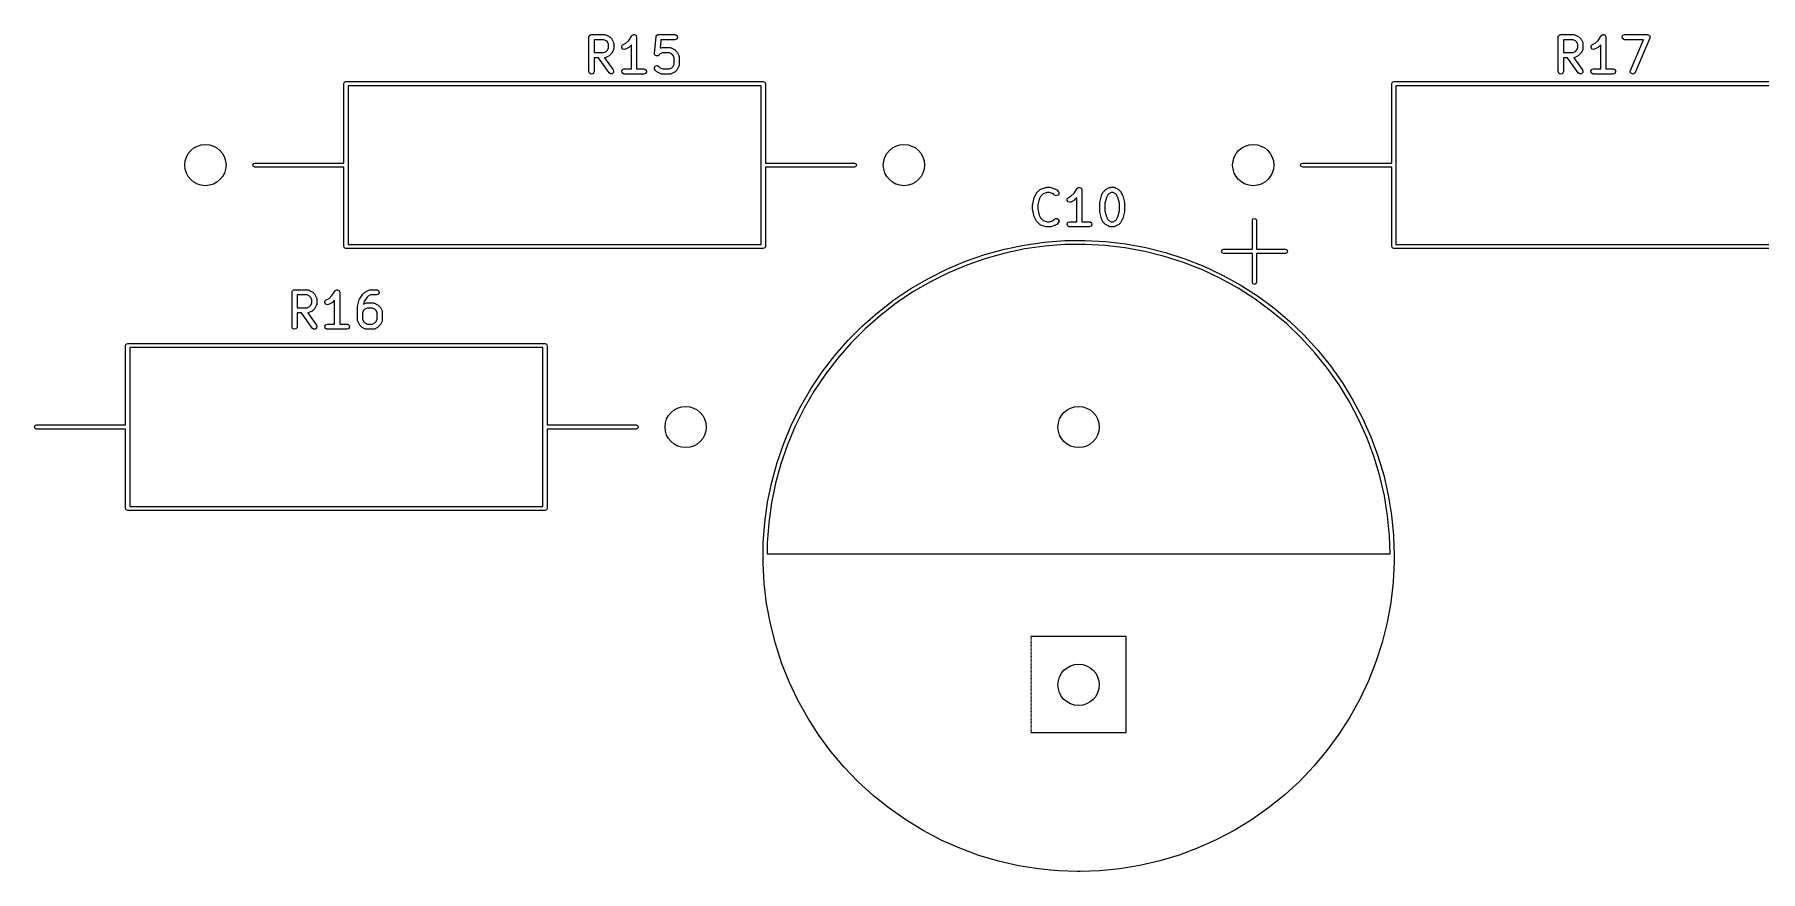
# Model space of a CAD drawing. Extents: x 37 to 259, y -144 to -45.
# Drawn here: x 147.4 to 197.6, y -143.7 to -119.4 of the extents above; entities that cross this region are included whole.
import ezdxf

# ---------------------------------------------------------------- set-up
doc = ezdxf.new("R2010")
doc.units = 0
doc.layers.add('BLACK', color=7, linetype='CONTINUOUS')

msp = doc.modelspace()

# ---------------------------------------------------------------- linework, layer by layer
at = {"layer": 'BLACK', "linetype": 'CONTINUOUS'}
for p, q in [((163.557, -119.467), (163.558, -119.458)), ((163.557, -120.467), (163.557, -119.467)), ((163.558, -119.454), (163.56, -119.451)), ((163.558, -119.458), (163.558, -119.454)), ((163.56, -119.451), (163.561, -119.442)), ((163.561, -119.442), (163.574, -119.427)), ((163.574, -119.427), (163.584, -119.41)), ((163.584, -119.41), (163.59, -119.408)), ((163.59, -119.408), (163.594, -119.402)), ((163.594, -119.402), (163.613, -119.399)), ((163.613, -119.399), (163.632, -119.392)), ((163.632, -119.392), (164.013, -119.392)), ((164.013, -119.392), (164.038, -119.397)), ((164.038, -119.397), (164.042, -119.4)), ((164.042, -119.4), (164.046, -119.4)), ((164.046, -119.4), (164.141, -119.448)), ((164.141, -119.448), (164.159, -119.461)), ((164.159, -119.461), (164.161, -119.462)), ((164.161, -119.462), (164.209, -119.51)), ((164.716, -119.562), (164.807, -119.426)), ((164.807, -119.426), (164.825, -119.407)), ((164.825, -119.407), (164.83, -119.406)), ((164.83, -119.406), (164.832, -119.402)), ((164.832, -119.402), (164.854, -119.399)), ((164.854, -119.399), (164.875, -119.393)), ((164.875, -119.393), (164.879, -119.394)), ((164.879, -119.394), (164.883, -119.394)), ((164.883, -119.394), (164.902, -119.404)), ((164.902, -119.404), (164.922, -119.413)), ((164.922, -119.413), (164.924, -119.417)), ((164.924, -119.417), (164.927, -119.419)), ((164.927, -119.419), (164.935, -119.44)), ((164.935, -119.44), (164.944, -119.459)), ((164.944, -119.459), (164.943, -119.463)), ((164.943, -119.463), (164.945, -119.467)), ((164.945, -119.467), (164.945, -120.392)), ((165.462, -119.936), (165.509, -119.46)), ((165.509, -119.46), (165.511, -119.456)), ((165.51, -119.454), (165.512, -119.452)), ((165.511, -119.456), (165.51, -119.454)), ((165.512, -119.452), (165.517, -119.435)), ((165.517, -119.435), (165.528, -119.424)), ((165.528, -119.424), (165.536, -119.41)), ((165.536, -119.41), (165.546, -119.406)), ((165.546, -119.406), (165.553, -119.399)), ((165.553, -119.399), (165.569, -119.398)), ((165.569, -119.398), (165.584, -119.392)), ((165.584, -119.392), (166.06, -119.392)), ((166.06, -119.392), (166.086, -119.397)), ((166.086, -119.397), (166.125, -119.43)), ((166.134, -119.48), (166.108, -119.525)), ((166.125, -119.43), (166.134, -119.48)), ((191.751, -119.467), (191.752, -119.458)), ((191.751, -120.467), (191.751, -119.467)), ((191.752, -119.454), (191.754, -119.451)), ((191.752, -119.458), (191.752, -119.454)), ((191.754, -119.451), (191.755, -119.442)), ((191.755, -119.442), (191.768, -119.427)), ((191.768, -119.427), (191.778, -119.41)), ((191.778, -119.41), (191.784, -119.408)), ((191.784, -119.408), (191.788, -119.402)), ((191.788, -119.402), (191.807, -119.399)), ((191.807, -119.399), (191.826, -119.392)), ((191.826, -119.392), (192.207, -119.392)), ((192.207, -119.392), (192.232, -119.397)), ((192.232, -119.397), (192.236, -119.4)), ((192.236, -119.4), (192.24, -119.4)), ((192.24, -119.4), (192.335, -119.448)), ((192.335, -119.448), (192.353, -119.461)), ((192.353, -119.461), (192.355, -119.462)), ((192.355, -119.462), (192.403, -119.51)), ((192.91, -119.562), (193.001, -119.426)), ((193.001, -119.426), (193.019, -119.407)), ((193.019, -119.407), (193.024, -119.406)), ((193.024, -119.406), (193.026, -119.402)), ((193.026, -119.402), (193.048, -119.399)), ((193.048, -119.399), (193.069, -119.393)), ((193.069, -119.393), (193.073, -119.394)), ((193.073, -119.394), (193.077, -119.394)), ((193.077, -119.394), (193.096, -119.404)), ((193.096, -119.404), (193.116, -119.413)), ((193.116, -119.413), (193.118, -119.417)), ((193.118, -119.417), (193.121, -119.419)), ((193.121, -119.419), (193.129, -119.44)), ((193.129, -119.44), (193.138, -119.459)), ((193.138, -119.459), (193.137, -119.463)), ((193.137, -119.463), (193.139, -119.467)), ((193.139, -119.467), (193.139, -120.392)), ((193.609, -119.454), (193.635, -119.41)), ((193.618, -119.505), (193.609, -119.454)), ((193.635, -119.41), (193.683, -119.392)), ((193.683, -119.392), (194.35, -119.392)), ((194.35, -119.392), (194.375, -119.397)), ((194.375, -119.397), (194.382, -119.403)), ((194.382, -119.403), (194.391, -119.405)), ((194.391, -119.405), (194.401, -119.419)), ((194.401, -119.419), (194.414, -119.43)), ((194.414, -119.43), (194.416, -119.439)), ((194.416, -119.439), (194.421, -119.446)), ((194.419, -119.488), (194.418, -119.497)), ((194.423, -119.48), (194.419, -119.488)), ((194.421, -119.446), (194.42, -119.463)), ((194.42, -119.463), (194.423, -119.48)), ((163.707, -119.542), (163.707, -119.916)), ((163.995, -119.542), (163.707, -119.542)), ((163.707, -119.916), (163.995, -119.916)), ((164.063, -119.577), (163.995, -119.542)), ((163.995, -119.916), (164.063, -119.882)), ((164.094, -119.607), (164.063, -119.577)), ((164.063, -119.882), (164.094, -119.852)), ((164.128, -119.676), (164.094, -119.607)), ((164.094, -119.852), (164.128, -119.783)), ((164.128, -119.783), (164.128, -119.676)), ((164.209, -119.949), (164.161, -119.997)), ((164.209, -119.51), (164.221, -119.528)), ((164.223, -119.929), (164.209, -119.948)), ((164.209, -119.948), (164.209, -119.949)), ((164.221, -119.528), (164.223, -119.529)), ((164.223, -119.529), (164.27, -119.624)), ((164.27, -119.834), (164.223, -119.929)), ((164.27, -119.624), (164.278, -119.649)), ((164.271, -119.83), (164.27, -119.834)), ((164.274, -119.826), (164.271, -119.83)), ((164.278, -119.801), (164.274, -119.826)), ((164.278, -119.649), (164.277, -119.654)), ((164.277, -119.654), (164.278, -119.658)), ((164.278, -119.658), (164.278, -119.801)), ((164.512, -119.774), (164.515, -119.723)), ((164.543, -119.816), (164.512, -119.774)), ((164.515, -119.723), (164.551, -119.686)), ((164.593, -119.828), (164.543, -119.816)), ((164.551, -119.686), (164.635, -119.644)), ((164.618, -119.82), (164.593, -119.828)), ((164.713, -119.773), (164.618, -119.82)), ((164.635, -119.644), (164.716, -119.562)), ((164.714, -119.771), (164.713, -119.773)), ((164.732, -119.759), (164.714, -119.771)), ((164.795, -119.696), (164.732, -119.759)), ((164.795, -120.392), (164.795, -119.696)), ((165.462, -119.937), (165.462, -119.936)), ((165.468, -119.961), (165.462, -119.937)), ((165.462, -119.937), (165.462, -119.937)), ((165.475, -119.986), (165.468, -119.961)), ((165.475, -119.987), (165.475, -119.986)), ((165.475, -119.986), (165.475, -119.986)), ((165.496, -120.001), (165.475, -119.987)), ((165.629, -119.958), (165.59, -119.997)), ((165.652, -119.542), (165.627, -119.791)), ((165.627, -119.791), (165.646, -119.781)), ((165.697, -119.923), (165.629, -119.958)), ((165.646, -119.781), (165.671, -119.774)), ((166.06, -119.542), (165.652, -119.542)), ((165.671, -119.774), (165.675, -119.775)), ((165.675, -119.775), (165.679, -119.773)), ((165.679, -119.773), (165.917, -119.773)), ((165.9, -119.923), (165.697, -119.923)), ((165.968, -119.958), (165.9, -119.923)), ((165.917, -119.773), (165.943, -119.778)), ((165.943, -119.778), (165.947, -119.781)), ((165.947, -119.781), (165.951, -119.781)), ((165.951, -119.781), (166.046, -119.829)), ((165.999, -119.988), (165.968, -119.958)), ((166.033, -120.057), (165.999, -119.988)), ((166.046, -119.829), (166.064, -119.842)), ((166.108, -119.525), (166.06, -119.542)), ((166.064, -119.842), (166.066, -119.843)), ((166.066, -119.843), (166.113, -119.891)), ((166.113, -119.891), (166.126, -119.909)), ((166.126, -119.909), (166.127, -119.91)), ((166.127, -119.91), (166.175, -120.005)), ((191.901, -119.542), (191.901, -119.916)), ((192.189, -119.542), (191.901, -119.542)), ((191.901, -119.916), (192.189, -119.916)), ((192.257, -119.577), (192.189, -119.542)), ((192.189, -119.916), (192.257, -119.882)), ((192.288, -119.607), (192.257, -119.577)), ((192.257, -119.882), (192.288, -119.852)), ((192.322, -119.676), (192.288, -119.607)), ((192.288, -119.852), (192.322, -119.783)), ((192.322, -119.783), (192.322, -119.676)), ((192.403, -119.949), (192.355, -119.997)), ((192.403, -119.51), (192.415, -119.528)), ((192.417, -119.929), (192.403, -119.948)), ((192.403, -119.948), (192.403, -119.949)), ((192.415, -119.528), (192.417, -119.529)), ((192.417, -119.529), (192.464, -119.624)), ((192.464, -119.834), (192.417, -119.929)), ((192.464, -119.624), (192.472, -119.649)), ((192.465, -119.83), (192.464, -119.834)), ((192.468, -119.826), (192.465, -119.83)), ((192.472, -119.801), (192.468, -119.826)), ((192.472, -119.649), (192.471, -119.654)), ((192.471, -119.654), (192.472, -119.658)), ((192.472, -119.658), (192.472, -119.801)), ((192.706, -119.774), (192.709, -119.723)), ((192.737, -119.816), (192.706, -119.774)), ((192.709, -119.723), (192.745, -119.686)), ((192.787, -119.828), (192.737, -119.816)), ((192.745, -119.686), (192.829, -119.644)), ((192.812, -119.82), (192.787, -119.828)), ((192.907, -119.773), (192.812, -119.82)), ((192.829, -119.644), (192.91, -119.562)), ((192.908, -119.771), (192.907, -119.773)), ((192.926, -119.759), (192.908, -119.771)), ((192.989, -119.696), (192.926, -119.759)), ((192.989, -120.392), (192.989, -119.696)), ((193.657, -119.538), (193.618, -119.505)), ((193.683, -119.542), (193.657, -119.538)), ((194.236, -119.542), (193.683, -119.542)), ((193.852, -120.438), (194.236, -119.542)), ((194.418, -119.497), (193.99, -120.497)), ((163.574, -120.516), (163.557, -120.467)), ((163.702, -120.493), (163.669, -120.532)), ((163.707, -120.467), (163.702, -120.493)), ((163.831, -120.066), (163.707, -120.066)), ((163.707, -120.066), (163.707, -120.467)), ((164.142, -120.51), (163.831, -120.066)), ((164.017, -120.065), (164.014, -120.066)), ((164.014, -120.066), (164.265, -120.424)), ((164.021, -120.066), (164.017, -120.065)), ((164.046, -120.058), (164.021, -120.066)), ((164.141, -120.011), (164.046, -120.058)), ((164.143, -120.009), (164.141, -120.011)), ((164.161, -119.997), (164.143, -120.009)), ((164.265, -120.424), (164.276, -120.448)), ((164.276, -120.448), (164.271, -120.499)), ((164.51, -120.454), (164.536, -120.41)), ((164.519, -120.505), (164.51, -120.454)), ((164.536, -120.41), (164.584, -120.392)), ((164.584, -120.392), (164.795, -120.392)), ((164.945, -120.392), (165.156, -120.392)), ((165.156, -120.392), (165.181, -120.397)), ((165.181, -120.397), (165.22, -120.43)), ((165.229, -120.48), (165.204, -120.525)), ((165.22, -120.43), (165.229, -120.48)), ((165.464, -120.353), (165.493, -120.311)), ((165.469, -120.404), (165.464, -120.353)), ((165.483, -120.425), (165.469, -120.404)), ((165.531, -120.473), (165.483, -120.425)), ((165.493, -120.311), (165.543, -120.297)), ((165.516, -120.016), (165.496, -120.001)), ((165.517, -120.016), (165.516, -120.016)), ((165.542, -120.014), (165.517, -120.016)), ((165.517, -120.016), (165.517, -120.016)), ((165.533, -120.473), (165.531, -120.473)), ((165.551, -120.487), (165.533, -120.473)), ((165.567, -120.012), (165.542, -120.014)), ((165.543, -120.297), (165.59, -120.319)), ((165.646, -120.534), (165.551, -120.487)), ((165.568, -120.012), (165.567, -120.012)), ((165.59, -119.997), (165.568, -120.012)), ((165.568, -120.012), (165.568, -120.012)), ((165.59, -120.319), (165.629, -120.358)), ((165.629, -120.358), (165.697, -120.392)), ((165.697, -120.392), (165.9, -120.392)), ((165.9, -120.392), (165.968, -120.358)), ((166.046, -120.487), (165.951, -120.534)), ((165.968, -120.358), (165.999, -120.328)), ((165.999, -120.328), (166.033, -120.259)), ((166.033, -120.259), (166.033, -120.057)), ((166.047, -120.486), (166.046, -120.487)), ((166.066, -120.473), (166.047, -120.486)), ((166.113, -120.425), (166.066, -120.473)), ((166.114, -120.424), (166.113, -120.425)), ((166.127, -120.406), (166.114, -120.424)), ((166.175, -120.31), (166.127, -120.406)), ((166.175, -120.005), (166.182, -120.03)), ((166.178, -120.303), (166.175, -120.306)), ((166.175, -120.306), (166.175, -120.31)), ((166.183, -120.277), (166.178, -120.303)), ((166.182, -120.03), (166.181, -120.035)), ((166.181, -120.035), (166.183, -120.039)), ((166.183, -120.039), (166.183, -120.277)), ((191.768, -120.516), (191.751, -120.467)), ((191.896, -120.493), (191.863, -120.532)), ((191.901, -120.467), (191.896, -120.493)), ((192.025, -120.066), (191.901, -120.066)), ((191.901, -120.066), (191.901, -120.467)), ((192.336, -120.51), (192.025, -120.066)), ((192.211, -120.065), (192.208, -120.066)), ((192.208, -120.066), (192.459, -120.424)), ((192.215, -120.066), (192.211, -120.065)), ((192.24, -120.058), (192.215, -120.066)), ((192.335, -120.011), (192.24, -120.058)), ((192.337, -120.009), (192.335, -120.011)), ((192.355, -119.997), (192.337, -120.009)), ((192.459, -120.424), (192.47, -120.448)), ((192.47, -120.448), (192.465, -120.499)), ((192.704, -120.454), (192.73, -120.41)), ((192.713, -120.505), (192.704, -120.454)), ((192.73, -120.41), (192.778, -120.392)), ((192.778, -120.392), (192.989, -120.392)), ((193.139, -120.392), (193.35, -120.392)), ((193.35, -120.392), (193.375, -120.397)), ((193.375, -120.397), (193.414, -120.43)), ((193.423, -120.48), (193.398, -120.525)), ((193.414, -120.43), (193.423, -120.48)), ((193.849, -120.489), (193.852, -120.438)), ((193.88, -120.53), (193.849, -120.489)), ((156.43, -120.82), (156.448, -120.778)), ((156.43, -123.13), (156.43, -120.82)), ((156.448, -120.778), (156.49, -120.76)), ((156.49, -120.76), (168.63, -120.76)), ((156.55, -120.88), (156.55, -125.5)), ((168.57, -120.88), (156.55, -120.88)), ((163.619, -120.541), (163.574, -120.516)), ((163.669, -120.532), (163.619, -120.541)), ((164.184, -120.54), (164.142, -120.51)), ((164.235, -120.535), (164.184, -120.54)), ((164.271, -120.499), (164.235, -120.535)), ((164.558, -120.538), (164.519, -120.505)), ((164.584, -120.542), (164.558, -120.538)), ((165.156, -120.542), (164.584, -120.542)), ((165.204, -120.525), (165.156, -120.542)), ((165.65, -120.535), (165.646, -120.534)), ((165.654, -120.538), (165.65, -120.535)), ((165.679, -120.542), (165.654, -120.538)), ((165.917, -120.542), (165.679, -120.542)), ((165.922, -120.541), (165.917, -120.542)), ((165.926, -120.542), (165.922, -120.541)), ((165.951, -120.534), (165.926, -120.542)), ((168.57, -125.5), (168.57, -120.88)), ((168.63, -120.76), (168.672, -120.778)), ((168.672, -120.778), (168.69, -120.82)), ((168.69, -120.82), (168.69, -123.13)), ((186.91, -120.82), (186.928, -120.778)), ((186.91, -123.13), (186.91, -120.82)), ((186.928, -120.778), (186.97, -120.76)), ((186.97, -120.76), (199.11, -120.76)), ((187.03, -120.88), (187.03, -125.5)), ((199.05, -120.88), (187.03, -120.88)), ((191.813, -120.541), (191.768, -120.516)), ((191.863, -120.532), (191.813, -120.541)), ((192.378, -120.54), (192.336, -120.51)), ((192.429, -120.535), (192.378, -120.54)), ((192.465, -120.499), (192.429, -120.535)), ((192.752, -120.538), (192.713, -120.505)), ((192.778, -120.542), (192.752, -120.538)), ((193.35, -120.542), (192.778, -120.542)), ((193.398, -120.525), (193.35, -120.542)), ((193.93, -120.542), (193.88, -120.53)), ((193.976, -120.519), (193.93, -120.542)), ((193.99, -120.497), (193.976, -120.519)), ((153.78, -123.19), (153.798, -123.148)), ((153.798, -123.232), (153.78, -123.19)), ((153.798, -123.148), (153.84, -123.13)), ((153.84, -123.25), (153.798, -123.232)), ((153.84, -123.13), (156.43, -123.13)), ((156.43, -123.25), (153.84, -123.25)), ((156.43, -125.56), (156.43, -123.25)), ((168.69, -123.13), (171.28, -123.13)), ((171.28, -123.25), (168.69, -123.25)), ((168.69, -123.25), (168.69, -125.56)), ((171.28, -123.13), (171.322, -123.148)), ((171.322, -123.232), (171.28, -123.25)), ((171.322, -123.148), (171.34, -123.19)), ((171.34, -123.19), (171.322, -123.232)), ((184.26, -123.19), (184.278, -123.148)), ((184.278, -123.232), (184.26, -123.19)), ((184.278, -123.148), (184.32, -123.13)), ((184.32, -123.25), (184.278, -123.232)), ((184.32, -123.13), (186.91, -123.13)), ((186.91, -123.25), (184.32, -123.25)), ((186.91, -125.56), (186.91, -123.25)), ((176.566, -124.022), (176.58, -124.004)), ((176.58, -124.002), (176.676, -123.907)), ((176.58, -124.004), (176.58, -124.002)), ((176.676, -123.907), (176.697, -123.892)), ((176.697, -123.892), (176.701, -123.892)), ((176.701, -123.892), (176.705, -123.889)), ((176.705, -123.889), (176.848, -123.841)), ((176.884, -123.987), (176.769, -124.026)), ((176.848, -123.841), (176.87, -123.838)), ((176.87, -123.838), (176.871, -123.837)), ((176.871, -123.837), (176.967, -123.837)), ((176.954, -123.987), (176.884, -123.987)), ((177.069, -124.026), (176.954, -123.987)), ((176.967, -123.837), (176.989, -123.841)), ((176.989, -123.841), (176.99, -123.841)), ((176.99, -123.841), (177.133, -123.889)), ((177.133, -123.889), (177.156, -123.901)), ((177.156, -123.901), (177.158, -123.905)), ((177.158, -123.905), (177.163, -123.907)), ((177.163, -123.907), (177.21, -123.955)), ((177.21, -123.955), (177.225, -123.976)), ((177.225, -123.976), (177.23, -124.027)), ((177.589, -124.089), (177.67, -124.007)), ((177.67, -124.007), (177.761, -123.871)), ((177.761, -123.871), (177.779, -123.852)), ((177.779, -123.852), (177.784, -123.851)), ((177.784, -123.851), (177.786, -123.847)), ((177.786, -123.847), (177.808, -123.844)), ((177.808, -123.844), (177.829, -123.838)), ((177.829, -123.838), (177.833, -123.839)), ((177.833, -123.839), (177.837, -123.839)), ((177.837, -123.839), (177.856, -123.849)), ((177.856, -123.849), (177.876, -123.858)), ((177.876, -123.858), (177.878, -123.862)), ((177.878, -123.862), (177.881, -123.864)), ((177.881, -123.864), (177.889, -123.885)), ((177.889, -123.885), (177.898, -123.904)), ((177.898, -123.904), (177.897, -123.908)), ((177.897, -123.908), (177.899, -123.912)), ((177.899, -123.912), (177.899, -124.837)), ((178.471, -124.069), (178.519, -123.974)), ((178.519, -123.974), (178.532, -123.956)), ((178.532, -123.956), (178.533, -123.955)), ((178.533, -123.955), (178.58, -123.907)), ((178.58, -123.907), (178.599, -123.894)), ((178.599, -123.894), (178.6, -123.893)), ((178.6, -123.893), (178.695, -123.845)), ((178.746, -123.987), (178.678, -124.022)), ((178.695, -123.845), (178.72, -123.838)), ((178.72, -123.838), (178.724, -123.839)), ((178.724, -123.839), (178.729, -123.837)), ((178.729, -123.837), (178.824, -123.837)), ((178.806, -123.987), (178.746, -123.987)), ((178.875, -124.022), (178.806, -123.987)), ((178.824, -123.837), (178.849, -123.842)), ((178.849, -123.842), (178.853, -123.845)), ((178.853, -123.845), (178.857, -123.845)), ((178.857, -123.845), (178.953, -123.893)), ((178.953, -123.893), (178.971, -123.906)), ((178.971, -123.906), (178.972, -123.907)), ((178.972, -123.907), (179.02, -123.955)), ((179.02, -123.955), (179.033, -123.973)), ((179.033, -123.973), (179.034, -123.974)), ((179.034, -123.974), (179.081, -124.069)), ((176.463, -124.341), (176.466, -124.326)), ((176.463, -124.484), (176.463, -124.341)), ((176.464, -124.487), (176.463, -124.484)), ((176.465, -124.502), (176.464, -124.487)), ((176.465, -124.323), (176.513, -124.132)), ((176.466, -124.326), (176.465, -124.323)), ((176.513, -124.692), (176.465, -124.502)), ((176.513, -124.132), (176.518, -124.12)), ((176.518, -124.12), (176.519, -124.117)), ((176.519, -124.117), (176.566, -124.022)), ((176.656, -124.177), (176.613, -124.35)), ((176.613, -124.35), (176.613, -124.475)), ((176.613, -124.475), (176.656, -124.648)), ((176.695, -124.1), (176.656, -124.177)), ((176.769, -124.026), (176.695, -124.1)), ((177.104, -124.061), (177.069, -124.026)), ((177.151, -124.082), (177.104, -124.061)), ((177.2, -124.069), (177.151, -124.082)), ((177.23, -124.027), (177.2, -124.069)), ((177.466, -124.219), (177.469, -124.168)), ((177.497, -124.261), (177.466, -124.219)), ((177.469, -124.168), (177.505, -124.131)), ((177.547, -124.273), (177.497, -124.261)), ((177.505, -124.131), (177.589, -124.089)), ((177.572, -124.265), (177.547, -124.273)), ((177.667, -124.218), (177.572, -124.265)), ((177.668, -124.216), (177.667, -124.218)), ((177.686, -124.204), (177.668, -124.216)), ((177.749, -124.141), (177.686, -124.204)), ((177.749, -124.837), (177.749, -124.141)), ((178.415, -124.293), (178.418, -124.279)), ((178.415, -124.531), (178.415, -124.293)), ((178.418, -124.275), (178.465, -124.085)), ((178.418, -124.279), (178.418, -124.275)), ((178.465, -124.085), (178.471, -124.073)), ((178.471, -124.073), (178.471, -124.069)), ((178.609, -124.129), (178.565, -124.303)), ((178.565, -124.303), (178.565, -124.522)), ((178.647, -124.052), (178.609, -124.129)), ((178.678, -124.022), (178.647, -124.052)), ((178.905, -124.052), (178.875, -124.022)), ((178.944, -124.129), (178.905, -124.052)), ((178.987, -124.303), (178.944, -124.129)), ((178.987, -124.522), (178.987, -124.303)), ((179.081, -124.069), (179.085, -124.082)), ((179.085, -124.082), (179.087, -124.085)), ((179.087, -124.085), (179.135, -124.275)), ((179.135, -124.275), (179.136, -124.29)), ((179.136, -124.29), (179.137, -124.293)), ((179.137, -124.293), (179.137, -124.531)), ((176.515, -124.695), (176.513, -124.692)), ((176.519, -124.708), (176.515, -124.695)), ((176.566, -124.803), (176.519, -124.708)), ((176.567, -124.804), (176.566, -124.803)), ((176.58, -124.823), (176.567, -124.804)), ((176.676, -124.918), (176.58, -124.823)), ((176.656, -124.648), (176.695, -124.725)), ((176.68, -124.92), (176.676, -124.918)), ((176.682, -124.924), (176.68, -124.92)), ((176.705, -124.936), (176.682, -124.924)), ((176.695, -124.725), (176.769, -124.799)), ((176.848, -124.984), (176.705, -124.936)), ((176.769, -124.799), (176.884, -124.837)), ((176.849, -124.983), (176.848, -124.984)), ((176.871, -124.987), (176.849, -124.983)), ((176.967, -124.987), (176.871, -124.987)), ((176.884, -124.837), (176.954, -124.837)), ((176.954, -124.837), (177.069, -124.799)), ((176.968, -124.987), (176.967, -124.987)), ((176.99, -124.984), (176.968, -124.987)), ((177.133, -124.936), (176.99, -124.984)), ((177.069, -124.799), (177.104, -124.764)), ((177.104, -124.764), (177.125, -124.749)), ((177.125, -124.749), (177.177, -124.745)), ((177.137, -124.933), (177.133, -124.936)), ((177.141, -124.933), (177.137, -124.933)), ((177.163, -124.918), (177.141, -124.933)), ((177.21, -124.87), (177.163, -124.918)), ((177.177, -124.745), (177.219, -124.774)), ((177.232, -124.824), (177.21, -124.87)), ((177.219, -124.774), (177.232, -124.824)), ((177.464, -124.899), (177.49, -124.855)), ((177.473, -124.95), (177.464, -124.899)), ((177.512, -124.983), (177.473, -124.95)), ((177.49, -124.855), (177.538, -124.837)), ((177.538, -124.987), (177.512, -124.983)), ((177.538, -124.837), (177.749, -124.837)), ((178.11, -124.987), (177.538, -124.987)), ((177.899, -124.837), (178.11, -124.837)), ((178.11, -124.837), (178.135, -124.842)), ((178.158, -124.97), (178.11, -124.987)), ((178.135, -124.842), (178.174, -124.875)), ((178.183, -124.925), (178.158, -124.97)), ((178.174, -124.875), (178.183, -124.925)), ((178.417, -124.535), (178.415, -124.531)), ((178.418, -124.55), (178.417, -124.535)), ((178.465, -124.74), (178.418, -124.55)), ((178.467, -124.743), (178.465, -124.74)), ((178.471, -124.755), (178.467, -124.743)), ((178.519, -124.851), (178.471, -124.755)), ((178.52, -124.852), (178.519, -124.851)), ((178.533, -124.87), (178.52, -124.852)), ((178.58, -124.918), (178.533, -124.87)), ((178.565, -124.522), (178.609, -124.696)), ((178.582, -124.918), (178.58, -124.918)), ((178.6, -124.932), (178.582, -124.918)), ((178.695, -124.979), (178.6, -124.932)), ((178.609, -124.696), (178.647, -124.773)), ((178.647, -124.773), (178.678, -124.803)), ((178.678, -124.803), (178.746, -124.837)), ((178.699, -124.98), (178.695, -124.979)), ((178.703, -124.983), (178.699, -124.98)), ((178.729, -124.987), (178.703, -124.983)), ((178.824, -124.987), (178.729, -124.987)), ((178.746, -124.837), (178.806, -124.837)), ((178.806, -124.837), (178.875, -124.803)), ((178.828, -124.986), (178.824, -124.987)), ((178.832, -124.987), (178.828, -124.986)), ((178.857, -124.979), (178.832, -124.987)), ((178.953, -124.932), (178.857, -124.979)), ((178.875, -124.803), (178.905, -124.773)), ((178.905, -124.773), (178.944, -124.696)), ((178.944, -124.696), (178.987, -124.522)), ((178.954, -124.931), (178.953, -124.932)), ((178.972, -124.918), (178.954, -124.931)), ((179.02, -124.87), (178.972, -124.918)), ((179.034, -124.851), (179.02, -124.869)), ((179.02, -124.869), (179.02, -124.87)), ((179.081, -124.755), (179.034, -124.851)), ((179.082, -124.752), (179.081, -124.755)), ((179.087, -124.74), (179.082, -124.752)), ((179.135, -124.55), (179.087, -124.74)), ((179.137, -124.531), (179.134, -124.546)), ((179.134, -124.546), (179.135, -124.55)), ((182.855, -124.801), (182.873, -124.758)), ((182.855, -125.641), (182.855, -124.801)), ((182.873, -124.758), (182.915, -124.741)), ((182.915, -124.741), (182.957, -124.758)), ((182.957, -124.758), (182.975, -124.801)), ((182.975, -124.801), (182.975, -125.641)), ((156.55, -125.5), (168.57, -125.5)), ((176.222, -125.517), (176.809, -125.434)), ((176.809, -125.434), (177.4, -125.389)), ((177.405, -125.504), (176.821, -125.548)), ((177.4, -125.389), (177.992, -125.382)), ((177.99, -125.497), (177.405, -125.504)), ((178.574, -125.528), (177.99, -125.497)), ((177.992, -125.382), (178.584, -125.414)), ((178.584, -125.414), (179.173, -125.483)), ((179.173, -125.483), (179.756, -125.591)), ((187.03, -125.5), (199.05, -125.5)), ((156.448, -125.602), (156.43, -125.56)), ((156.49, -125.62), (156.448, -125.602)), ((168.63, -125.62), (156.49, -125.62)), ((168.672, -125.602), (168.63, -125.62)), ((168.69, -125.56), (168.672, -125.602)), ((173.964, -126.22), (174.51, -125.99)), ((174.51, -125.99), (175.07, -125.795)), ((175.104, -125.905), (174.551, -126.097)), ((175.07, -125.795), (175.641, -125.637)), ((175.668, -125.749), (175.104, -125.905)), ((175.641, -125.637), (176.222, -125.517)), ((176.241, -125.63), (175.668, -125.749)), ((176.821, -125.548), (176.241, -125.63)), ((179.156, -125.597), (178.574, -125.528)), ((179.731, -125.703), (179.156, -125.597)), ((180.299, -125.846), (179.731, -125.703)), ((179.756, -125.591), (180.33, -125.736)), ((180.856, -126.026), (180.299, -125.846)), ((180.33, -125.736), (180.895, -125.917)), ((180.895, -125.917), (181.446, -126.135)), ((181.955, -125.701), (181.973, -125.658)), ((181.973, -125.743), (181.955, -125.701)), ((181.973, -125.658), (182.015, -125.641)), ((182.015, -125.761), (181.973, -125.743)), ((182.015, -125.641), (182.855, -125.641)), ((182.855, -125.761), (182.015, -125.761)), ((182.855, -126.601), (182.855, -125.761)), ((182.975, -125.641), (183.815, -125.641)), ((183.815, -125.761), (182.975, -125.761)), ((182.975, -125.761), (182.975, -126.601)), ((183.815, -125.641), (183.857, -125.658)), ((183.857, -125.743), (183.815, -125.761)), ((183.857, -125.658), (183.875, -125.701)), ((183.875, -125.701), (183.857, -125.743)), ((186.928, -125.602), (186.91, -125.56)), ((186.97, -125.62), (186.928, -125.602)), ((199.11, -125.62), (186.97, -125.62)), ((172.922, -126.783), (173.434, -126.485)), ((173.434, -126.485), (173.964, -126.22)), ((174.012, -126.325), (173.489, -126.586)), ((174.551, -126.097), (174.012, -126.325)), ((181.4, -126.241), (180.856, -126.026)), ((181.929, -126.49), (181.4, -126.241)), ((181.446, -126.135), (181.982, -126.388)), ((182.442, -126.774), (181.929, -126.49)), ((181.982, -126.388), (182.501, -126.675)), ((154.921, -126.892), (154.922, -126.883)), ((154.921, -127.892), (154.921, -126.892)), ((154.922, -126.879), (154.924, -126.876)), ((154.922, -126.883), (154.922, -126.879)), ((154.924, -126.876), (154.925, -126.867)), ((154.925, -126.867), (154.938, -126.852)), ((154.938, -126.852), (154.948, -126.835)), ((154.948, -126.835), (154.954, -126.833)), ((154.954, -126.833), (154.958, -126.827)), ((154.958, -126.827), (154.977, -126.824)), ((154.977, -126.824), (154.996, -126.817)), ((154.996, -126.817), (155.377, -126.817)), ((155.071, -126.967), (155.071, -127.341)), ((155.359, -126.967), (155.071, -126.967)), ((155.427, -127.002), (155.359, -126.967)), ((155.377, -126.817), (155.402, -126.822)), ((155.402, -126.822), (155.406, -126.825)), ((155.406, -126.825), (155.41, -126.825)), ((155.41, -126.825), (155.505, -126.873)), ((155.458, -127.032), (155.427, -127.002)), ((155.505, -126.873), (155.523, -126.886)), ((155.523, -126.886), (155.525, -126.887)), ((155.525, -126.887), (155.573, -126.935)), ((155.573, -126.935), (155.585, -126.953)), ((155.585, -126.953), (155.587, -126.954)), ((155.587, -126.954), (155.634, -127.049)), ((155.999, -127.069), (156.08, -126.987)), ((156.08, -126.987), (156.171, -126.851)), ((156.171, -126.851), (156.189, -126.832)), ((156.189, -126.832), (156.194, -126.831)), ((156.194, -126.831), (156.196, -126.827)), ((156.196, -126.827), (156.218, -126.824)), ((156.218, -126.824), (156.239, -126.818)), ((156.239, -126.818), (156.243, -126.819)), ((156.243, -126.819), (156.247, -126.819)), ((156.247, -126.819), (156.266, -126.829)), ((156.266, -126.829), (156.286, -126.838)), ((156.286, -126.838), (156.288, -126.842)), ((156.288, -126.842), (156.291, -126.844)), ((156.291, -126.844), (156.299, -126.865)), ((156.299, -126.865), (156.308, -126.884)), ((156.308, -126.884), (156.307, -126.888)), ((156.307, -126.888), (156.309, -126.892)), ((156.309, -126.892), (156.309, -127.817)), ((156.886, -127.089), (156.981, -126.946)), ((156.981, -126.946), (156.989, -126.938)), ((156.989, -126.938), (156.99, -126.935)), ((156.99, -126.935), (157.038, -126.887)), ((157.038, -126.887), (157.056, -126.874)), ((157.056, -126.874), (157.057, -126.873)), ((157.057, -126.873), (157.153, -126.825)), ((157.135, -127.002), (157.102, -127.035)), ((157.204, -126.967), (157.135, -127.002)), ((157.153, -126.825), (157.178, -126.818)), ((157.178, -126.818), (157.182, -126.819)), ((157.182, -126.819), (157.186, -126.817)), ((157.186, -126.817), (157.377, -126.817)), ((157.377, -126.967), (157.204, -126.967)), ((157.377, -126.817), (157.402, -126.822)), ((157.425, -126.95), (157.377, -126.967)), ((157.402, -126.822), (157.442, -126.855)), ((157.451, -126.905), (157.425, -126.95)), ((157.442, -126.855), (157.451, -126.905)), ((172.43, -127.114), (172.922, -126.783)), ((172.983, -126.881), (172.497, -127.208)), ((173.489, -126.586), (172.983, -126.881)), ((182.934, -127.089), (182.442, -126.774)), ((182.501, -126.675), (183, -126.995)), ((182.873, -126.643), (182.855, -126.601)), ((182.915, -126.661), (182.873, -126.643)), ((182.957, -126.643), (182.915, -126.661)), ((182.975, -126.601), (182.957, -126.643)), ((183, -126.995), (183.477, -127.346)), ((155.071, -127.341), (155.359, -127.341)), ((155.195, -127.491), (155.071, -127.491)), ((155.071, -127.491), (155.071, -127.892)), ((155.506, -127.935), (155.195, -127.491)), ((155.359, -127.341), (155.427, -127.307)), ((155.381, -127.49), (155.378, -127.491)), ((155.378, -127.491), (155.629, -127.849)), ((155.385, -127.491), (155.381, -127.49)), ((155.41, -127.483), (155.385, -127.491)), ((155.505, -127.436), (155.41, -127.483)), ((155.427, -127.307), (155.458, -127.277)), ((155.492, -127.101), (155.458, -127.032)), ((155.458, -127.277), (155.492, -127.208)), ((155.492, -127.208), (155.492, -127.101)), ((155.507, -127.434), (155.505, -127.436)), ((155.525, -127.422), (155.507, -127.434)), ((155.573, -127.374), (155.525, -127.422)), ((155.587, -127.354), (155.573, -127.373)), ((155.573, -127.373), (155.573, -127.374)), ((155.634, -127.259), (155.587, -127.354)), ((155.634, -127.049), (155.642, -127.074)), ((155.635, -127.255), (155.634, -127.259)), ((155.638, -127.251), (155.635, -127.255)), ((155.642, -127.226), (155.638, -127.251)), ((155.642, -127.074), (155.641, -127.079)), ((155.641, -127.079), (155.642, -127.083)), ((155.642, -127.083), (155.642, -127.226)), ((155.876, -127.199), (155.879, -127.148)), ((155.907, -127.241), (155.876, -127.199)), ((155.879, -127.148), (155.915, -127.111)), ((155.957, -127.253), (155.907, -127.241)), ((155.915, -127.111), (155.999, -127.069)), ((155.982, -127.245), (155.957, -127.253)), ((156.077, -127.198), (155.982, -127.245)), ((156.078, -127.196), (156.077, -127.198)), ((156.096, -127.184), (156.078, -127.196)), ((156.159, -127.121), (156.096, -127.184)), ((156.159, -127.817), (156.159, -127.121)), ((156.825, -127.321), (156.828, -127.306)), ((156.825, -127.702), (156.825, -127.321)), ((156.828, -127.303), (156.875, -127.112)), ((156.828, -127.306), (156.828, -127.303)), ((156.875, -127.112), (156.886, -127.089)), ((156.886, -127.089), (156.886, -127.089)), ((157.01, -127.413), (156.975, -127.482)), ((156.975, -127.482), (156.975, -127.684)), ((157.018, -127.161), (156.999, -127.235)), ((156.999, -127.235), (157.057, -127.206)), ((157.04, -127.383), (157.01, -127.413)), ((157.102, -127.035), (157.018, -127.161)), ((157.109, -127.348), (157.04, -127.383)), ((157.057, -127.206), (157.082, -127.199)), ((157.082, -127.199), (157.087, -127.2)), ((157.087, -127.2), (157.091, -127.198)), ((157.091, -127.198), (157.281, -127.198)), ((157.264, -127.348), (157.109, -127.348)), ((157.332, -127.383), (157.264, -127.348)), ((157.281, -127.198), (157.307, -127.203)), ((157.307, -127.203), (157.311, -127.206)), ((157.311, -127.206), (157.315, -127.206)), ((157.315, -127.206), (157.41, -127.254)), ((157.363, -127.413), (157.332, -127.383)), ((157.397, -127.482), (157.363, -127.413)), ((157.397, -127.684), (157.397, -127.482)), ((157.41, -127.254), (157.428, -127.267)), ((157.428, -127.267), (157.43, -127.268)), ((157.43, -127.268), (157.477, -127.316)), ((157.477, -127.316), (157.49, -127.334)), ((157.49, -127.334), (157.491, -127.335)), ((157.491, -127.335), (157.539, -127.43)), ((157.539, -127.43), (157.546, -127.455)), ((157.546, -127.455), (157.545, -127.46)), ((157.545, -127.46), (157.547, -127.464)), ((157.547, -127.464), (157.547, -127.702)), ((171.516, -127.868), (171.961, -127.476)), ((171.961, -127.476), (172.43, -127.114)), ((172.497, -127.208), (172.034, -127.565)), ((183.406, -127.436), (182.934, -127.089)), ((183.854, -127.813), (183.406, -127.436)), ((183.477, -127.346), (183.931, -127.727)), ((154.938, -127.941), (154.921, -127.892)), ((154.983, -127.966), (154.938, -127.941)), ((155.033, -127.957), (154.983, -127.966)), ((155.066, -127.918), (155.033, -127.957)), ((155.071, -127.892), (155.066, -127.918)), ((155.548, -127.965), (155.506, -127.935)), ((155.599, -127.96), (155.548, -127.965)), ((155.635, -127.924), (155.599, -127.96)), ((155.629, -127.849), (155.64, -127.873)), ((155.64, -127.873), (155.635, -127.924)), ((155.874, -127.879), (155.9, -127.835)), ((155.883, -127.93), (155.874, -127.879)), ((155.922, -127.963), (155.883, -127.93)), ((155.9, -127.835), (155.948, -127.817)), ((155.948, -127.967), (155.922, -127.963)), ((155.948, -127.817), (156.159, -127.817)), ((156.52, -127.967), (155.948, -127.967)), ((156.309, -127.817), (156.52, -127.817)), ((156.52, -127.817), (156.545, -127.822)), ((156.568, -127.95), (156.52, -127.967)), ((156.545, -127.822), (156.584, -127.855)), ((156.593, -127.905), (156.568, -127.95)), ((156.584, -127.855), (156.593, -127.905)), ((156.827, -127.706), (156.825, -127.702)), ((156.826, -127.71), (156.827, -127.706)), ((156.833, -127.735), (156.826, -127.71)), ((156.881, -127.831), (156.833, -127.735)), ((156.882, -127.832), (156.881, -127.831)), ((156.895, -127.85), (156.882, -127.832)), ((156.943, -127.898), (156.895, -127.85)), ((156.944, -127.898), (156.943, -127.898)), ((156.962, -127.912), (156.944, -127.898)), ((157.057, -127.959), (156.962, -127.912)), ((156.975, -127.684), (157.01, -127.753)), ((157.01, -127.753), (157.04, -127.783)), ((157.04, -127.783), (157.109, -127.817)), ((157.062, -127.96), (157.057, -127.959)), ((157.065, -127.963), (157.062, -127.96)), ((157.091, -127.967), (157.065, -127.963)), ((157.281, -127.967), (157.091, -127.967)), ((157.109, -127.817), (157.264, -127.817)), ((157.264, -127.817), (157.332, -127.783)), ((157.286, -127.966), (157.281, -127.967)), ((157.29, -127.967), (157.286, -127.966)), ((157.315, -127.959), (157.29, -127.967)), ((157.41, -127.912), (157.315, -127.959)), ((157.332, -127.783), (157.363, -127.753)), ((157.363, -127.753), (157.397, -127.684)), ((157.411, -127.911), (157.41, -127.912)), ((157.43, -127.898), (157.411, -127.911)), ((157.477, -127.85), (157.43, -127.898)), ((157.478, -127.849), (157.477, -127.85)), ((157.491, -127.831), (157.478, -127.849)), ((157.539, -127.735), (157.491, -127.831)), ((157.542, -127.728), (157.539, -127.731)), ((157.539, -127.731), (157.539, -127.735)), ((157.547, -127.702), (157.542, -127.728)), ((171.097, -128.288), (171.516, -127.868)), ((171.595, -127.952), (171.181, -128.366)), ((172.034, -127.565), (171.595, -127.952)), ((184.277, -128.218), (183.854, -127.813)), ((183.931, -127.727), (184.359, -128.137)), ((150.08, -128.44), (150.098, -128.398)), ((150.08, -130.75), (150.08, -128.44)), ((150.098, -128.398), (150.14, -128.38)), ((150.14, -128.38), (162.28, -128.38)), ((150.2, -128.5), (150.2, -133.12)), ((162.22, -128.5), (150.2, -128.5)), ((162.22, -133.12), (162.22, -128.5)), ((162.28, -128.38), (162.322, -128.398)), ((162.322, -128.398), (162.34, -128.44)), ((162.34, -128.44), (162.34, -130.75)), ((170.706, -128.733), (171.097, -128.288)), ((171.181, -128.366), (170.795, -128.806)), ((184.672, -128.649), (184.277, -128.218)), ((184.359, -128.137), (184.76, -128.574)), ((170.345, -129.203), (170.706, -128.733)), ((170.795, -128.806), (170.439, -129.27)), ((185.04, -129.105), (184.672, -128.649)), ((184.76, -128.574), (185.131, -129.035)), ((170.015, -129.695), (170.345, -129.203)), ((170.439, -129.27), (170.113, -129.756)), ((185.376, -129.583), (185.04, -129.105)), ((185.131, -129.035), (185.473, -129.52)), ((185.473, -129.52), (185.782, -130.026)), ((169.717, -130.208), (170.015, -129.695)), ((170.113, -129.756), (169.819, -130.262)), ((185.682, -130.082), (185.376, -129.583)), ((185.782, -130.026), (186.058, -130.55)), ((169.453, -130.739), (169.717, -130.208)), ((169.819, -130.262), (169.558, -130.786)), ((185.954, -130.6), (185.682, -130.082)), ((147.43, -130.81), (147.448, -130.768)), ((147.448, -130.852), (147.43, -130.81)), ((147.448, -130.768), (147.49, -130.75)), ((147.49, -130.87), (147.448, -130.852)), ((147.49, -130.75), (150.08, -130.75)), ((150.08, -130.87), (147.49, -130.87)), ((150.08, -133.18), (150.08, -130.87)), ((162.34, -130.75), (164.93, -130.75)), ((164.93, -130.87), (162.34, -130.87)), ((162.34, -130.87), (162.34, -133.18)), ((164.93, -130.75), (164.972, -130.768)), ((164.972, -130.852), (164.93, -130.87)), ((164.972, -130.768), (164.99, -130.81)), ((164.99, -130.81), (164.972, -130.852)), ((169.224, -131.285), (169.453, -130.739)), ((169.558, -130.786), (169.332, -131.326)), ((186.193, -131.135), (185.954, -130.6)), ((186.058, -130.55), (186.299, -131.091)), ((169.031, -131.845), (169.224, -131.285)), ((169.332, -131.326), (169.141, -131.879)), ((186.396, -131.684), (186.193, -131.135)), ((186.299, -131.091), (186.506, -131.647)), ((168.874, -132.417), (169.031, -131.845)), ((169.141, -131.879), (168.986, -132.444)), ((186.564, -132.244), (186.396, -131.684)), ((186.506, -131.647), (186.675, -132.215)), ((168.754, -132.997), (168.874, -132.417)), ((168.986, -132.444), (168.867, -133.017)), ((186.695, -132.815), (186.564, -132.244)), ((186.675, -132.215), (186.808, -132.793)), ((168.672, -133.584), (168.754, -132.997)), ((168.867, -133.017), (168.786, -133.597)), ((186.789, -133.392), (186.695, -132.815)), ((186.808, -132.793), (186.904, -133.378)), ((150.098, -133.222), (150.08, -133.18)), ((150.14, -133.24), (150.098, -133.222)), ((162.28, -133.24), (150.14, -133.24)), ((150.2, -133.12), (162.22, -133.12)), ((162.322, -133.222), (162.28, -133.24)), ((162.34, -133.18), (162.322, -133.222)), ((186.846, -133.975), (186.789, -133.392)), ((186.904, -133.378), (186.961, -133.968)), ((168.628, -134.176), (168.672, -133.584)), ((168.786, -133.597), (168.743, -134.18)), ((186.863, -134.5), (186.846, -133.975)), ((186.961, -133.968), (186.98, -134.56)), ((168.622, -134.766), (168.628, -134.176)), ((168.743, -134.18), (168.74, -134.5)), ((168.74, -134.5), (186.863, -134.5)), ((168.622, -134.768), (168.622, -134.766)), ((168.655, -135.36), (168.622, -134.768)), ((186.978, -134.736), (186.948, -135.328)), ((186.98, -134.56), (186.978, -134.736)), ((168.726, -135.949), (168.655, -135.36)), ((186.948, -135.328), (186.879, -135.917)), ((168.834, -136.531), (168.726, -135.949)), ((186.879, -135.917), (186.773, -136.5)), ((168.98, -137.106), (168.834, -136.531)), ((186.773, -136.5), (186.629, -137.075)), ((176.412, -136.901), (176.42, -136.921)), ((179.188, -136.901), (176.412, -136.901)), ((176.42, -136.921), (176.412, -136.941)), ((176.412, -136.941), (176.42, -136.961)), ((176.42, -136.961), (176.412, -136.981)), ((176.412, -136.981), (176.42, -137.001)), ((176.42, -137.001), (176.412, -137.021)), ((176.412, -137.021), (176.42, -137.041)), ((176.42, -137.041), (176.412, -137.061)), ((176.412, -137.061), (176.42, -137.081)), ((179.18, -136.921), (179.188, -136.901)), ((179.188, -136.941), (179.18, -136.921)), ((179.18, -136.961), (179.188, -136.941)), ((179.188, -136.981), (179.18, -136.961)), ((179.18, -137.001), (179.188, -136.981)), ((179.188, -137.021), (179.18, -137.001)), ((179.18, -137.041), (179.188, -137.021)), ((179.188, -137.061), (179.18, -137.041)), ((179.18, -137.081), (179.188, -137.061)), ((169.163, -137.67), (168.98, -137.106)), ((176.42, -137.081), (176.412, -137.101)), ((176.412, -137.101), (176.42, -137.121)), ((176.42, -137.121), (176.412, -137.141)), ((176.412, -137.141), (176.42, -137.161)), ((176.42, -137.161), (176.412, -137.181)), ((176.412, -137.181), (176.42, -137.201)), ((176.42, -137.201), (176.412, -137.221)), ((176.412, -137.221), (176.42, -137.241)), ((176.42, -137.241), (176.412, -137.261)), ((176.412, -137.261), (176.42, -137.281)), ((176.42, -137.281), (176.412, -137.301)), ((176.412, -137.301), (176.42, -137.321)), ((176.42, -137.321), (176.412, -137.341)), ((176.412, -137.341), (176.42, -137.361)), ((176.42, -137.361), (176.412, -137.381)), ((176.412, -137.381), (176.42, -137.401)), ((176.42, -137.401), (176.412, -137.421)), ((176.412, -137.421), (176.42, -137.441)), ((176.42, -137.441), (176.412, -137.461)), ((176.412, -137.461), (176.42, -137.481)), ((176.42, -137.481), (176.412, -137.501)), ((176.412, -137.501), (176.42, -137.521)), ((176.42, -137.521), (176.412, -137.541)), ((176.412, -137.541), (176.42, -137.561)), ((176.42, -137.561), (176.412, -137.581)), ((179.188, -137.101), (179.18, -137.081)), ((179.18, -137.121), (179.188, -137.101)), ((179.188, -137.141), (179.18, -137.121)), ((179.18, -137.161), (179.188, -137.141)), ((179.188, -137.181), (179.18, -137.161)), ((179.18, -137.201), (179.188, -137.181)), ((179.188, -137.221), (179.18, -137.201)), ((179.18, -137.241), (179.188, -137.221)), ((179.188, -137.261), (179.18, -137.241)), ((179.18, -137.281), (179.188, -137.261)), ((179.188, -137.301), (179.18, -137.281)), ((179.18, -137.321), (179.188, -137.301)), ((179.188, -137.341), (179.18, -137.321)), ((179.18, -137.361), (179.188, -137.341)), ((179.188, -137.381), (179.18, -137.361)), ((179.18, -137.401), (179.188, -137.381)), ((179.188, -137.421), (179.18, -137.401)), ((179.18, -137.441), (179.188, -137.421)), ((179.188, -137.461), (179.18, -137.441)), ((179.18, -137.481), (179.188, -137.461)), ((179.188, -137.501), (179.18, -137.481)), ((179.18, -137.521), (179.188, -137.501)), ((179.188, -137.541), (179.18, -137.521)), ((179.18, -137.561), (179.188, -137.541)), ((179.188, -137.581), (179.18, -137.561)), ((186.629, -137.075), (186.448, -137.639)), ((169.381, -138.221), (169.163, -137.67)), ((176.412, -137.581), (176.42, -137.601)), ((176.42, -137.601), (176.412, -137.621)), ((176.412, -137.621), (176.42, -137.641)), ((176.42, -137.641), (176.412, -137.661)), ((176.412, -137.661), (176.42, -137.681)), ((176.42, -137.681), (176.412, -137.701)), ((176.412, -137.701), (176.42, -137.721)), ((176.42, -137.721), (176.412, -137.741)), ((176.412, -137.741), (176.42, -137.761)), ((176.42, -137.761), (176.412, -137.781)), ((176.412, -137.781), (176.42, -137.801)), ((176.42, -137.801), (176.412, -137.821)), ((176.412, -137.821), (176.42, -137.841)), ((176.42, -137.841), (176.412, -137.861)), ((176.412, -137.861), (176.42, -137.881)), ((176.42, -137.881), (176.412, -137.901)), ((176.412, -137.901), (176.42, -137.921)), ((176.42, -137.921), (176.412, -137.941)), ((176.412, -137.941), (176.42, -137.961)), ((176.42, -137.961), (176.412, -137.981)), ((176.412, -137.981), (176.42, -138.001)), ((176.42, -138.001), (176.412, -138.021)), ((176.412, -138.021), (176.42, -138.041)), ((176.42, -138.041), (176.412, -138.061)), ((176.412, -138.061), (176.42, -138.081)), ((179.18, -137.601), (179.188, -137.581)), ((179.188, -137.621), (179.18, -137.601)), ((179.18, -137.641), (179.188, -137.621)), ((179.188, -137.661), (179.18, -137.641)), ((179.18, -137.681), (179.188, -137.661)), ((179.188, -137.701), (179.18, -137.681)), ((179.18, -137.721), (179.188, -137.701)), ((179.188, -137.741), (179.18, -137.721)), ((179.18, -137.761), (179.188, -137.741)), ((179.188, -137.781), (179.18, -137.761)), ((179.18, -137.801), (179.188, -137.781)), ((179.188, -137.821), (179.18, -137.801)), ((179.18, -137.841), (179.188, -137.821)), ((179.188, -137.861), (179.18, -137.841)), ((179.18, -137.881), (179.188, -137.861)), ((179.188, -137.901), (179.18, -137.881)), ((179.18, -137.921), (179.188, -137.901)), ((179.188, -137.941), (179.18, -137.921)), ((179.18, -137.961), (179.188, -137.941)), ((179.188, -137.981), (179.18, -137.961)), ((179.18, -138.001), (179.188, -137.981)), ((179.188, -138.021), (179.18, -138.001)), ((179.18, -138.041), (179.188, -138.021)), ((179.188, -138.061), (179.18, -138.041)), ((179.18, -138.081), (179.188, -138.061)), ((186.448, -137.639), (186.231, -138.191)), ((169.635, -138.756), (169.381, -138.221)), ((176.42, -138.081), (176.412, -138.101)), ((176.412, -138.101), (176.42, -138.121)), ((176.42, -138.121), (176.412, -138.141)), ((176.412, -138.141), (176.42, -138.161)), ((176.42, -138.161), (176.412, -138.181)), ((176.412, -138.181), (176.42, -138.201)), ((176.42, -138.201), (176.412, -138.221)), ((176.412, -138.221), (176.42, -138.241)), ((176.42, -138.241), (176.412, -138.261)), ((176.412, -138.261), (176.42, -138.281)), ((176.42, -138.281), (176.412, -138.301)), ((176.412, -138.301), (176.42, -138.321)), ((176.42, -138.321), (176.412, -138.341)), ((176.412, -138.341), (176.42, -138.361)), ((176.42, -138.361), (176.412, -138.381)), ((176.412, -138.381), (176.42, -138.401)), ((176.42, -138.401), (176.412, -138.421)), ((176.412, -138.421), (176.42, -138.441)), ((176.42, -138.441), (176.412, -138.461)), ((176.412, -138.461), (176.42, -138.481)), ((176.42, -138.481), (176.412, -138.501)), ((176.412, -138.501), (176.42, -138.521)), ((176.42, -138.521), (176.412, -138.541)), ((176.412, -138.541), (176.42, -138.561)), ((176.42, -138.561), (176.412, -138.581)), ((179.188, -138.101), (179.18, -138.081)), ((179.18, -138.121), (179.188, -138.101)), ((179.188, -138.141), (179.18, -138.121)), ((179.18, -138.161), (179.188, -138.141)), ((179.188, -138.181), (179.18, -138.161)), ((179.18, -138.201), (179.188, -138.181)), ((179.188, -138.221), (179.18, -138.201)), ((179.18, -138.241), (179.188, -138.221)), ((179.188, -138.261), (179.18, -138.241)), ((179.18, -138.281), (179.188, -138.261)), ((179.188, -138.301), (179.18, -138.281)), ((179.18, -138.321), (179.188, -138.301)), ((179.188, -138.341), (179.18, -138.321)), ((179.18, -138.361), (179.188, -138.341)), ((179.188, -138.381), (179.18, -138.361)), ((179.18, -138.401), (179.188, -138.381)), ((179.188, -138.421), (179.18, -138.401)), ((179.18, -138.441), (179.188, -138.421)), ((179.188, -138.461), (179.18, -138.441)), ((179.18, -138.481), (179.188, -138.461)), ((179.188, -138.501), (179.18, -138.481)), ((179.18, -138.521), (179.188, -138.501)), ((179.188, -138.541), (179.18, -138.521)), ((179.18, -138.561), (179.188, -138.541)), ((179.188, -138.581), (179.18, -138.561)), ((186.231, -138.191), (185.979, -138.728)), ((169.923, -139.274), (169.635, -138.756)), ((176.412, -138.581), (176.42, -138.601)), ((176.42, -138.601), (176.412, -138.621)), ((176.412, -138.621), (176.42, -138.641)), ((176.42, -138.641), (176.412, -138.661)), ((176.412, -138.661), (176.42, -138.681)), ((176.42, -138.681), (176.412, -138.701)), ((176.412, -138.701), (176.42, -138.721)), ((176.42, -138.721), (176.412, -138.741)), ((176.412, -138.741), (176.42, -138.761)), ((176.42, -138.761), (176.412, -138.781)), ((176.412, -138.781), (176.42, -138.801)), ((176.42, -138.801), (176.412, -138.821)), ((176.412, -138.821), (176.42, -138.841)), ((176.42, -138.841), (176.412, -138.861)), ((176.412, -138.861), (176.42, -138.881)), ((176.42, -138.881), (176.412, -138.901)), ((176.412, -138.901), (176.42, -138.921)), ((176.42, -138.921), (176.412, -138.941)), ((176.412, -138.941), (176.42, -138.961)), ((176.42, -138.961), (176.412, -138.981)), ((176.412, -138.981), (176.42, -139.001)), ((176.42, -139.001), (176.412, -139.021)), ((176.412, -139.021), (176.42, -139.041)), ((176.42, -139.041), (176.412, -139.061)), ((176.412, -139.061), (176.42, -139.081)), ((179.18, -138.601), (179.188, -138.581)), ((179.188, -138.621), (179.18, -138.601)), ((179.18, -138.641), (179.188, -138.621)), ((179.188, -138.661), (179.18, -138.641)), ((179.18, -138.681), (179.188, -138.661)), ((179.188, -138.701), (179.18, -138.681)), ((179.18, -138.721), (179.188, -138.701)), ((179.188, -138.741), (179.18, -138.721)), ((179.18, -138.761), (179.188, -138.741)), ((179.188, -138.781), (179.18, -138.761)), ((179.18, -138.801), (179.188, -138.781)), ((179.188, -138.821), (179.18, -138.801)), ((179.18, -138.841), (179.188, -138.821)), ((179.188, -138.861), (179.18, -138.841)), ((179.18, -138.881), (179.188, -138.861)), ((179.188, -138.901), (179.18, -138.881)), ((179.18, -138.921), (179.188, -138.901)), ((179.188, -138.941), (179.18, -138.921)), ((179.18, -138.961), (179.188, -138.941)), ((179.188, -138.981), (179.18, -138.961)), ((179.18, -139.001), (179.188, -138.981)), ((179.188, -139.021), (179.18, -139.001)), ((179.18, -139.041), (179.188, -139.021)), ((179.188, -139.061), (179.18, -139.041)), ((179.18, -139.081), (179.188, -139.061)), ((185.979, -138.728), (185.693, -139.247)), ((170.244, -139.773), (169.923, -139.274)), ((176.42, -139.081), (176.412, -139.101)), ((176.412, -139.101), (176.42, -139.121)), ((176.42, -139.121), (176.412, -139.141)), ((176.412, -139.141), (176.42, -139.161)), ((176.42, -139.161), (176.412, -139.181)), ((176.412, -139.181), (176.42, -139.201)), ((176.42, -139.201), (176.412, -139.221)), ((176.412, -139.221), (176.42, -139.241)), ((176.42, -139.241), (176.412, -139.261)), ((176.412, -139.261), (176.42, -139.281)), ((176.42, -139.281), (176.412, -139.301)), ((176.412, -139.301), (176.42, -139.321)), ((176.42, -139.321), (176.412, -139.341)), ((176.412, -139.341), (176.42, -139.361)), ((176.42, -139.361), (176.412, -139.381)), ((176.412, -139.381), (176.42, -139.401)), ((176.42, -139.401), (176.412, -139.421)), ((176.412, -139.421), (176.42, -139.441)), ((176.42, -139.441), (176.412, -139.461)), ((176.412, -139.461), (176.42, -139.481)), ((176.42, -139.481), (176.412, -139.501)), ((176.412, -139.501), (176.42, -139.521)), ((176.42, -139.521), (176.412, -139.541)), ((176.412, -139.541), (176.42, -139.561)), ((176.42, -139.561), (176.412, -139.581)), ((179.188, -139.101), (179.18, -139.081)), ((179.18, -139.121), (179.188, -139.101)), ((179.188, -139.141), (179.18, -139.121)), ((179.18, -139.161), (179.188, -139.141)), ((179.188, -139.181), (179.18, -139.161)), ((179.18, -139.201), (179.188, -139.181)), ((179.188, -139.221), (179.18, -139.201)), ((179.18, -139.241), (179.188, -139.221)), ((179.188, -139.261), (179.18, -139.241)), ((179.18, -139.281), (179.188, -139.261)), ((179.188, -139.301), (179.18, -139.281)), ((179.18, -139.321), (179.188, -139.301)), ((179.188, -139.341), (179.18, -139.321)), ((179.18, -139.361), (179.188, -139.341)), ((179.188, -139.381), (179.18, -139.361)), ((179.18, -139.401), (179.188, -139.381)), ((179.188, -139.421), (179.18, -139.401)), ((179.18, -139.441), (179.188, -139.421)), ((179.188, -139.461), (179.18, -139.441)), ((179.18, -139.481), (179.188, -139.461)), ((179.188, -139.501), (179.18, -139.481)), ((179.18, -139.521), (179.188, -139.501)), ((179.188, -139.541), (179.18, -139.521)), ((179.18, -139.561), (179.188, -139.541)), ((179.188, -139.581), (179.18, -139.561)), ((185.693, -139.247), (185.375, -139.746)), ((170.596, -140.25), (170.244, -139.773)), ((176.412, -139.581), (176.42, -139.601)), ((176.42, -139.601), (176.412, -139.621)), ((176.412, -139.621), (176.42, -139.641)), ((176.42, -139.641), (176.412, -139.661)), ((176.412, -139.661), (176.42, -139.681)), ((176.42, -139.681), (176.412, -139.701)), ((176.412, -139.701), (179.188, -139.701)), ((179.18, -139.601), (179.188, -139.581)), ((179.188, -139.621), (179.18, -139.601)), ((179.18, -139.641), (179.188, -139.621)), ((179.188, -139.661), (179.18, -139.641)), ((179.18, -139.681), (179.188, -139.661)), ((179.188, -139.701), (179.18, -139.681)), ((185.375, -139.746), (185.024, -140.224)), ((170.978, -140.703), (170.596, -140.25)), ((185.024, -140.224), (184.643, -140.679)), ((171.389, -141.13), (170.978, -140.703)), ((184.643, -140.679), (184.234, -141.108)), ((171.826, -141.53), (171.389, -141.13)), ((172.288, -141.901), (171.826, -141.53)), ((183.798, -141.509), (183.337, -141.882)), ((184.234, -141.108), (183.798, -141.509)), ((172.773, -142.241), (172.288, -141.901)), ((183.337, -141.882), (182.853, -142.224)), ((173.28, -142.55), (172.773, -142.241)), ((173.805, -142.825), (173.28, -142.55)), ((182.348, -142.534), (181.824, -142.811)), ((182.853, -142.224), (182.348, -142.534)), ((174.346, -143.066), (173.805, -142.825)), ((174.902, -143.271), (174.346, -143.066)), ((181.283, -143.053), (180.728, -143.261)), ((181.824, -142.811), (181.283, -143.053)), ((175.471, -143.44), (174.902, -143.271)), ((176.048, -143.571), (175.471, -143.44)), ((176.634, -143.666), (176.048, -143.571)), ((179.583, -143.565), (178.998, -143.661)), ((180.16, -143.431), (179.583, -143.565)), ((180.728, -143.261), (180.16, -143.431)), ((176.984, -143.699), (176.634, -143.666)), ((176.986, -143.7), (176.984, -143.699)), ((176.994, -143.7), (176.986, -143.7)), ((177.224, -143.722), (176.994, -143.7)), ((177.756, -143.738), (177.224, -143.722)), ((177.76, -143.74), (177.756, -143.738)), ((177.84, -143.74), (177.76, -143.74)), ((177.842, -143.739), (177.84, -143.74)), ((178.408, -143.72), (177.842, -143.739)), ((178.609, -143.7), (178.408, -143.72)), ((178.614, -143.7), (178.609, -143.7)), ((178.616, -143.699), (178.614, -143.7)), ((178.998, -143.661), (178.616, -143.699))]:
    msp.add_line(p, q, dxfattribs=at)
at = {"layer": 'BLACK'}
for centre in [(152.4, -123.19), (172.72, -123.19), (182.88, -123.19), (166.37, -130.81), (177.8, -130.81), (177.8, -138.31)]:
    msp.add_circle(centre, 0.6, dxfattribs=at)

doc.saveas('drawing.dxf')
